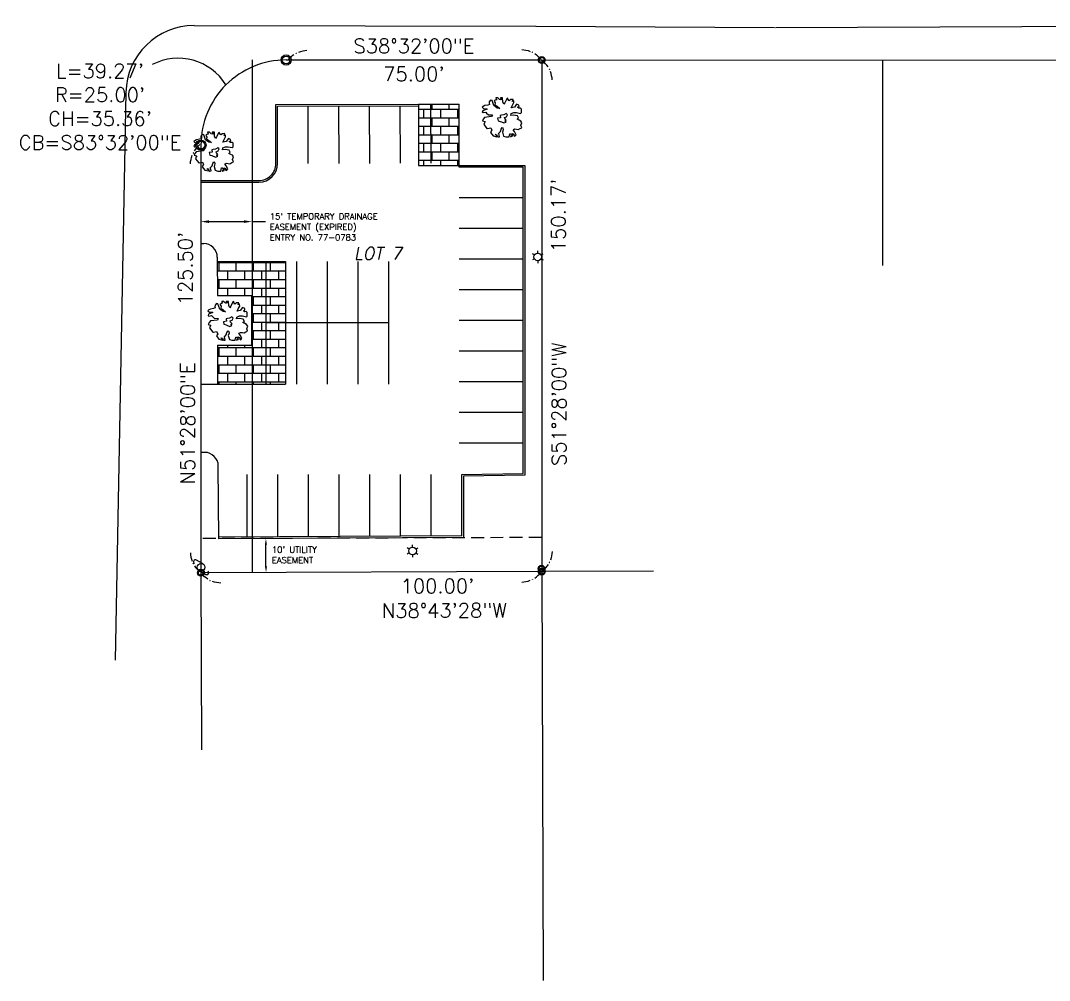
# Model space of a CAD drawing. Extents: x 316 to 4838, y -1586 to 2159.
# Drawn here: x 339.2 to 641.1, y -150.7 to 131 of the extents above; entities that cross this region are included whole.
import ezdxf
from ezdxf.enums import TextEntityAlignment as Align

# ---------------------------------------------------------------- set-up
doc = ezdxf.new("R2010")
doc.units = 0
doc.header["$LTSCALE"] = 30
doc.header["$MEASUREMENT"] = 0
doc.header["$PDMODE"] = 34
doc.header["$PDSIZE"] = 0.05
doc.linetypes.add('DASHED2', pattern=[0.375, 0.25, -0.125])
doc.linetypes.add('HIDDEN4', pattern=[0.09375, 0.0625, -0.03125])
doc.layers.get('0').update_dxf_attribs({"linetype": 'CONTINUOUS'})
doc.layers.get('DEFPOINTS').update_dxf_attribs({"linetype": 'CONTINUOUS'})
for name, color, linetype in [('EASEMENT', 2, 'DASHED2'), ('EASEMENT_TXT', 2, 'CONTINUOUS'), ('HATCH', 1, 'CONTINUOUS'), ('LINCONC', 2, 'CONTINUOUS'), ('LINEDGRD', 2, 'CONTINUOUS'), ('LINLEG3', 7, 'CONTINUOUS'), ('LINLEGAL', 7, 'CONTINUOUS'), ('LOTNUM', 3, 'HIDDEN4'), ('PARKING', 1, 'CONTINUOUS'), ('TEXTL', 3, 'CONTINUOUS'), ('TREES', 1, 'CONTINUOUS'), ('TXTBOU3', 6, 'CONTINUOUS'), ('TXTBOUDIM', 6, 'CONTINUOUS')]:
    doc.layers.add(name, color=color, linetype=linetype)
doc.styles.add('L120', font='simplex', dxfattribs={"height": 3.6})
doc.styles.add('L140', font='simplex', dxfattribs={"height": 4.2})
doc.styles.add('L60', font='simplex', dxfattribs={"height": 1.8})
doc.dimstyles.new('ED30', dxfattribs={"dimscale": 30, "dimtxt": 0.18, "dimasz": 0.08, "dimexe": 0.18, "dimexo": 0.0625, "dimgap": 0.03, "dimtad": 1, "dimzin": 0, "dimtxsty": 'L60', "dimcen": 0, "dimse1": 1, "dimse2": 1, "dimclrd": 2, "dimclrt": 2, "dimazin": 3, "dimtfac": 1, "dimtdec": 4, "dimtofl": 0, "dimtmove": 0, "dimatfit": 3, "dimtolj": 1, "dimtzin": 0})
doc.dimstyles.get("Standard").update_dxf_attribs({"dimtxt": 0.18, "dimasz": 0.18, "dimexe": 0.18, "dimexo": 0.0625, "dimgap": 0.09, "dimtad": 0, "dimtih": 1, "dimtoh": 1, "dimdec": 4, "dimzin": 0, "dimtxsty": 'STANDARD', "dimcen": 0.09, "dimazin": 3, "dimtfac": 1, "dimtdec": 4, "dimtofl": 0, "dimtmove": 0, "dimatfit": 3, "dimtolj": 1, "dimtzin": 0})

# ---------------------------------------------------------------- blocks, each defined once
blk = doc.blocks.new('PCOR')
blk.add_circle((0.09, 0.075), 0.00159)
for centre, radius, start, end in [((0.217, -0.184), 0.288, 94.2373, 111.1072), ((0.219, -0.171), 0.278, 122.8036, 139.2683)]:
    blk.add_arc(centre, radius, start, end)
blk = doc.blocks.new('CG-T33')
for p, q in [((-0.1105, 0.0635), (-0.1162, 0.0593)), ((-0.1004, 0.0687), (-0.1105, 0.0635)), ((-0.083, 0.0724), (-0.1004, 0.0687)), ((-0.0733, 0.0753), (-0.083, 0.0724)), ((-0.0742, 0.0912), (-0.0747, 0.0828)), ((-0.0747, 0.0828), (-0.0733, 0.0753)), ((-0.0659, 0.1006), (-0.0742, 0.0912)), ((-0.0576, 0.0991), (-0.0659, 0.1006)), ((-0.0467, 0.0687), (-0.0576, 0.0991)), ((-0.027, 0.0547), (-0.0467, 0.0687)), ((-0.0427, 0.0982), (-0.0462, 0.0949)), ((-0.0462, 0.0949), (-0.0392, 0.0851)), ((-0.0296, 0.1052), (-0.0427, 0.0982)), ((-0.0392, 0.0851), (-0.0406, 0.0743)), ((-0.0406, 0.0743), (-0.027, 0.065)), ((-0.0239, 0.1137), (-0.0353, 0.1137)), ((-0.0353, 0.1137), (-0.0336, 0.1076)), ((-0.0336, 0.1076), (-0.0296, 0.1052)), ((-0.027, 0.065), (-0.013, 0.0528)), ((-0.0143, 0.1052), (-0.0239, 0.1137)), ((-0.0069, 0.1024), (-0.0143, 0.1052)), ((0.0045, 0.1137), (-0.0086, 0.1137)), ((-0.0086, 0.1137), (-0.0086, 0.1109)), ((-0.0086, 0.1109), (-0.0025, 0.1085)), ((-0.0025, 0.1085), (-0.0069, 0.1024)), ((0.0058, 0.0902), (0.0045, 0.1137)), ((0.0119, 0.0767), (0.0058, 0.0902)), ((0.0176, 0.086), (0.0119, 0.0767)), ((0.0281, 0.108), (0.0176, 0.086)), ((0.0351, 0.1123), (0.0281, 0.108)), ((0.0355, 0.1076), (0.0351, 0.1123)), ((0.0421, 0.0977), (0.0355, 0.1076)), ((0.0526, 0.1052), (0.0421, 0.0977)), ((0.0657, 0.1057), (0.0526, 0.1052)), ((0.0552, 0.0561), (0.0639, 0.0748)), ((0.0613, 0.094), (0.0657, 0.1057)), ((0.0692, 0.0968), (0.0613, 0.094)), ((0.0639, 0.0748), (0.0709, 0.0865)), ((0.0709, 0.0865), (0.0692, 0.0968)), ((0.0867, 0.0776), (0.0731, 0.0598)), ((0.1002, 0.0715), (0.0867, 0.0776)), ((0.0919, 0.0589), (0.1011, 0.064)), ((0.1011, 0.064), (0.1002, 0.0715)), ((-0.1162, 0.0593), (-0.1074, 0.0514)), ((-0.1122, 0.0392), (-0.1153, 0.0317)), ((-0.1153, 0.0317), (-0.1101, 0.0275)), ((-0.0991, 0.0439), (-0.1122, 0.0392)), ((-0.1101, 0.0275), (-0.0948, 0.0308)), ((-0.1074, 0.0514), (-0.0904, 0.0509)), ((-0.0607, 0.0045), (-0.1018, -0.0006)), ((-0.0873, 0.0486), (-0.0991, 0.0439)), ((-0.0948, 0.0308), (-0.0895, 0.0247)), ((-0.0904, 0.0509), (-0.0873, 0.0486)), ((-0.0895, 0.0247), (-0.0786, 0.0148)), ((-0.0786, 0.0148), (-0.055, 0.0144)), ((-0.055, 0.0144), (-0.0607, 0.0045)), ((-0.013, 0.0528), (-0.027, 0.0547)), ((-0.0021, 0.0125), (-0.0095, 0.0106)), ((-0.0095, 0.0106), (-0.0078, -0.003)), ((0.0106, 0.0148), (-0.0021, 0.0125)), ((0.025, 0.0228), (0.0106, 0.0148)), ((0.015, -0.0006), (0.0272, 0.0036)), ((0.0324, 0.0153), (0.025, 0.0228)), ((0.0272, 0.0036), (0.0324, 0.0153)), ((0.0517, 0.0111), (0.0539, 0.0219)), ((0.0683, 0.0125), (0.0517, 0.0111)), ((0.0539, 0.0219), (0.07, 0.0284)), ((0.0731, 0.0598), (0.0552, 0.0561)), ((0.091, 0.0092), (0.0683, 0.0125)), ((0.07, 0.0284), (0.0862, 0.0284)), ((0.0862, 0.0284), (0.1094, 0.0233)), ((0.098, -0.0034), (0.091, 0.0092)), ((0.0989, 0.0532), (0.0919, 0.0589)), ((0.1089, 0.0537), (0.0989, 0.0532)), ((0.1146, 0.0486), (0.1089, 0.0537)), ((0.1094, 0.0233), (0.1142, 0.0275)), ((0.1142, 0.0275), (0.1146, 0.0486)), ((-0.1092, -0.0105), (-0.1144, -0.0212)), ((-0.1144, -0.0212), (-0.0991, -0.025)), ((-0.1018, -0.0006), (-0.1092, -0.0105)), ((-0.1022, -0.0315), (-0.1066, -0.0423)), ((-0.1066, -0.0423), (-0.0873, -0.0667)), ((-0.0991, -0.025), (-0.1022, -0.0315)), ((-0.0078, -0.003), (-0.0253, -0.0053)), ((-0.0253, -0.0053), (-0.0218, -0.0203)), ((-0.0218, -0.0203), (-0.0095, -0.0236)), ((-0.0095, -0.0236), (-0.0017, -0.0268)), ((-0.0043, -0.0695), (0.0018, -0.0592)), ((-0.0017, -0.0268), (0.0123, -0.0329)), ((0.0018, -0.0592), (0.0062, -0.062)), ((0.0123, -0.0329), (0.0246, -0.0278)), ((0.0171, -0.0076), (0.015, -0.0006)), ((0.0255, -0.0175), (0.0171, -0.0076)), ((0.018, -0.0217), (0.0255, -0.0175)), ((0.0246, -0.0278), (0.018, -0.0217)), ((0.0888, -0.0105), (0.098, -0.0034)), ((0.1015, -0.0161), (0.0888, -0.0105)), ((0.1103, -0.0217), (0.1015, -0.0161)), ((0.1177, -0.0315), (0.1103, -0.0217)), ((0.1116, -0.0465), (0.1177, -0.0315)), ((0.1168, -0.061), (0.1116, -0.0465)), ((-0.0873, -0.0667), (-0.0838, -0.0662)), ((-0.0838, -0.0662), (-0.065, -0.0624)), ((-0.0585, -0.0756), (-0.0663, -0.0887)), ((-0.0663, -0.0887), (-0.0519, -0.1083)), ((-0.065, -0.0624), (-0.0585, -0.0756)), ((-0.0519, -0.1083), (-0.0292, -0.1135)), ((-0.0305, -0.1093), (-0.0397, -0.1004)), ((-0.0397, -0.1004), (-0.0305, -0.1018)), ((-0.0305, -0.1018), (-0.027, -0.1112)), ((-0.0292, -0.1135), (-0.0305, -0.1093)), ((-0.027, -0.1112), (-0.0218, -0.1144)), ((-0.0218, -0.1144), (-0.0148, -0.1135)), ((-0.0196, -0.0948), (-0.0086, -0.083)), ((-0.0165, -0.1032), (-0.0196, -0.0948)), ((-0.0148, -0.1135), (-0.0165, -0.1032)), ((-0.0086, -0.083), (-0.0043, -0.0695)), ((0.008, -0.0727), (0.0027, -0.0868)), ((0.0027, -0.0868), (0.0102, -0.1097)), ((0.0062, -0.062), (0.008, -0.0727)), ((0.0102, -0.1097), (0.0241, -0.1144)), ((0.0241, -0.1144), (0.0434, -0.1144)), ((0.0434, -0.1144), (0.0473, -0.0962)), ((0.0473, -0.0962), (0.0512, -0.0962)), ((0.0574, -0.1037), (0.0508, -0.1144)), ((0.0508, -0.1144), (0.0613, -0.1107)), ((0.0512, -0.0962), (0.0574, -0.1037)), ((0.0613, -0.1107), (0.0644, -0.1027)), ((0.0644, -0.1027), (0.0622, -0.0948)), ((0.0622, -0.0948), (0.07, -0.0985)), ((0.0661, -0.0732), (0.0744, -0.0681)), ((0.074, -0.0835), (0.0661, -0.0732)), ((0.07, -0.0985), (0.0709, -0.1027)), ((0.0709, -0.1027), (0.0705, -0.1074)), ((0.0705, -0.1074), (0.0762, -0.1112)), ((0.0832, -0.1018), (0.074, -0.0835)), ((0.0744, -0.0681), (0.0862, -0.0695)), ((0.0762, -0.1112), (0.0832, -0.1018)), ((0.0862, -0.0695), (0.0963, -0.0709)), ((0.0963, -0.0709), (0.1068, -0.0648)), ((0.1068, -0.0648), (0.1168, -0.061))]:
    blk.add_line(p, q)
blk = doc.blocks.new('IP')
for radius in [0.05, 0.0375]:
    blk.add_circle((0, 0), radius)
blk = doc.blocks.new('LUMIN')
for p, q in [((-0.032, 0.019), (-0.052, 0.03)), ((0, 0.038), (0, 0.06)), ((0.032, 0.019), (0.052, 0.03)), ((-0.032, -0.019), (-0.052, -0.03)), ((0, -0.038), (0, -0.06)), ((0.032, -0.019), (0.052, -0.03))]:
    blk.add_line(p, q)
blk.add_circle((0, 0), 0.0375)
blk = doc.blocks.new('*D46')
at = {"color": 0, "linetype": 'BYBLOCK'}
blk.add_line((411.21, -29.2), (411.19, -22.8), dxfattribs=at)
for points in [[(411.49, -22.8), (410.89, -22.8), (411.19, -21)], [(411.51, -29.2), (410.91, -29.2), (411.22, -31)]]:
    blk.add_solid(points, dxfattribs=at)
at = {"layer": 'DEFPOINTS', "color": 0, "linetype": 'BYBLOCK'}
for p in [(411.19, -21), (411.84, -21), (411.87, -31)]:
    blk.add_point(p, dxfattribs=at)
blk = doc.blocks.new('U_POLE')
for p, q in [((0, 0.0375), (-0.075, 0.0375)), ((0, -0.0375), (0.075, -0.0375))]:
    blk.add_line(p, q)
blk.add_circle((0, 0), 0.0375)
for centre, start, end in [((-0.075, 0.01875), 90, 270), ((0.075, -0.01875), 270, 90)]:
    blk.add_arc(centre, 0.01875, start, end)
blk = doc.blocks.new('*D60')
at = {"color": 2, "linetype": 'BYBLOCK'}
blk.add_line((394.51, 71.99), (404.71, 71.99), dxfattribs=at)
for points in [[(394.51, 72.39), (394.51, 71.59), (392.11, 71.99)], [(404.71, 72.39), (404.71, 71.59), (407.11, 71.99)]]:
    blk.add_solid(points, dxfattribs=at)
at = {"layer": 'DEFPOINTS', "color": 0, "linetype": 'BYBLOCK'}
for p in [(392.11, 71.99), (407.11, 71.99), (407.11, 71.99)]:
    blk.add_point(p, dxfattribs=at)

msp = doc.modelspace()

# ---------------------------------------------------------------- hatches: boundary and pattern name
at = {"layer": 'HATCH'}
h = msp.add_hatch(dxfattribs=at)
h.set_pattern_fill('BRICK', color=256, scale=10, style=0)
h.paths.add_polyline_path([(467.924, 106.455), (455.924, 106.447), (455.937, 88.447), (467.937, 88.455)])
h = msp.add_hatch(dxfattribs=at)
h.set_pattern_fill('BRICK', color=256, scale=10, style=0)
h.paths.add_polyline_path([(416.928, 60.278), (396.928, 60.264), (396.935, 50.264), (406.935, 50.271), (406.945, 35.771), (396.945, 35.764), (396.954, 24.264), (416.954, 24.278)])
h.paths.add_polyline_path([(398.73, 47.603), (409.306, 58.179), (407.034, 60.452), (396.457, 49.876)], flags=9)

# ---------------------------------------------------------------- linework, layer by layer
at = {"layer": 'EASEMENT', "ltscale": 0.5}
msp.add_line((492.078, -20.735), (392.078, -21.065), dxfattribs=at)
at = {"layer": 'EASEMENT_TXT'}
for p, q in [((407.116, 119.435), (407.111, -31.065)), ((407.115, 71.991), (411.087, 71.991))]:
    msp.add_line(p, q, dxfattribs=at)
at = {"layer": 'LINCONC'}
for p, q in [((414.624, 105.917), (455.924, 105.947)), ((414.636, 89.079), (414.624, 105.917)), ((455.924, 106.447), (467.924, 106.455)), ((459.636, 89.112), (459.624, 106.449)), ((467.937, 87.951), (467.924, 106.455)), ((486.637, 87.951), (467.937, 87.951)), ((486.702, -1.965), (486.637, 87.951)), ((391.977, 83.563), (409.14, 83.575)), ((392.115, 65.563), (392.924, 65.564)), ((396.927, 61.567), (396.935, 50.264)), ((396.928, 60.264), (416.928, 60.278)), ((416.928, 60.278), (416.954, 24.278)), ((396.935, 50.264), (406.935, 50.271)), ((406.935, 50.271), (406.945, 35.771)), ((396.945, 35.764), (406.945, 35.771)), ((396.945, 35.764), (396.954, 24.264)), ((392.113, 24.26), (396.954, 24.264)), ((396.954, 24.264), (416.954, 24.278)), ((468.703, -2.199), (486.702, -1.965)), ((468.718, -20.196), (468.703, -2.199)), ((468.718, -20.196), (397.305, -20.644))]:
    msp.add_line(p, q, dxfattribs=at)
msp.add_lwpolyline([(391.976, 84.063), (409.14, 84.075, 0.4142136), (414.136, 89.079), (414.124, 106.417), (455.924, 106.447), (455.937, 88.447), (487.137, 88.469), (487.202, -2.458), (469.204, -2.693), (469.218, -20.693), (397.354, -21.143), (397.22, 0.285, 0.4123698), (393.22, 4.26), (392.128, 4.26)], format="xyb", dxfattribs=at)
for centre, radius, start, end in [((409.136, 89.075), 5.5, 270.04116, 0.04116), ((392.927, 61.564), 4, 0.04116, 90.04116)]:
    msp.add_arc(centre, radius, start, end, dxfattribs=at)
at = {"layer": 'LINEDGRD'}
for p, q in [((632.968, 129.301), (1095.84, 131.004)), ((390.144, 129.524), (490.466, 129.333)), ((490.388, 129.333), (560.466, 128.925)), ((560.686, 128.925), (632.968, 129.301)), ((370.11, 109.903), (366.947, -56.764))]:
    msp.add_line(p, q, dxfattribs=at)
msp.add_arc((390.106, 109.524), 20, 89.89129, 178.91287, dxfattribs=at)
at = {"layer": 'LINLEG3'}
for p, q in [((417.116, 119.435), (492.116, 119.432)), ((492.116, 119.432), (492.111, -30.734)), ((392.116, 94.435), (392.111, -31.065)), ((492.111, -30.734), (392.111, -31.065))]:
    msp.add_line(p, q, dxfattribs=at)
msp.add_arc((417.116, 94.435), 25, 89.99811, 179.99811, dxfattribs=at)
at = {"layer": 'LINLEGAL', "color": 3}
for p, q in [((492.116, 119.432), (1100.518, 119.412)), ((592.116, 119.429), (592.115, 69.052)), ((592.115, 69.052), (592.114, 59.133)), ((392.111, -31.065), (392.283, -83.027)), ((524.969, -30.626), (492.111, -30.734)), ((492.111, -30.734), (492.507, -150.734))]:
    msp.add_line(p, q, dxfattribs=at)
at = {"layer": 'PARKING'}
for p, q in [((423.636, 89.086), (423.624, 105.923)), ((432.636, 89.092), (432.624, 105.93)), ((441.636, 89.099), (441.624, 105.936)), ((450.636, 89.105), (450.624, 105.943)), ((486.637, 78.951), (467.937, 78.951)), ((486.637, 69.951), (467.937, 69.951)), ((486.637, 60.951), (467.937, 60.951)), ((411.165, 60.278), (411.191, 24.278)), ((420.165, 60.285), (420.191, 24.285)), ((429.165, 60.291), (429.191, 24.291)), ((438.165, 60.298), (438.191, 24.298)), ((447.165, 60.304), (447.191, 24.304)), ((486.637, 51.951), (467.937, 51.951)), ((447.178, 42.304), (411.178, 42.278)), ((486.637, 42.951), (467.937, 42.951)), ((486.637, 33.951), (467.937, 33.951)), ((486.637, 24.951), (467.937, 24.951)), ((486.637, 15.951), (467.937, 15.951)), ((486.637, 6.951), (467.937, 6.951)), ((405.718, -20.591), (405.703, -2.25)), ((414.718, -20.534), (414.703, -2.243)), ((423.718, -20.478), (423.703, -2.236)), ((432.718, -20.422), (432.703, -2.228)), ((441.718, -20.365), (441.703, -2.221)), ((450.718, -20.309), (450.703, -2.214)), ((459.718, -20.252), (459.703, -2.207))]:
    msp.add_line(p, q, dxfattribs=at)
at = {"layer": 'TXTBOU3'}
msp.add_line((492.111, -30.734), (492.111, -30.734), dxfattribs=at)
at = {"layer": 'TXTBOU3', "color": 6}
msp.add_arc((385.458, 103.564), 16.388, 31.44511, 117.74286, dxfattribs=at)

# ---------------------------------------------------------------- block references
at = {"layer": 'LINCONC', "xscale": 30, "yscale": 30, "zscale": 30}
for p in [(490.963, 61.639), (454.225, -24.683)]:
    msp.add_blockref('LUMIN', p, dxfattribs=at)
at = {"layer": 'LINCONC', "xscale": 30, "yscale": 30, "zscale": 30, "rotation": 330.1207869535195}
msp.add_blockref('U_POLE', (392.178, -29.449), dxfattribs=at)
at = {"layer": 'TEXTL'}
for p, xscale, yscale, zscale in [((417.116, 119.435), 30, 30, 30), ((492.116, 119.432), 20, 20, 20), ((392.116, 94.435), 30, 30, 30), ((392.111, -31.065), 20, 20, 20), ((492.076, -29.906), 20, 20, 20), ((492.111, -30.734), 20, 20, 20)]:
    msp.add_blockref('IP', p, dxfattribs=dict(at, xscale=xscale, yscale=yscale, zscale=zscale))
at = {"layer": 'TREES', "xscale": 50, "yscale": 50, "zscale": 50}
for p in [(480.434, 102.597), (395.832, 92.546), (399.974, 42.883)]:
    msp.add_blockref('CG-T33', p, dxfattribs=at)
at = {"layer": 'TXTBOU3', "xscale": 30, "zscale": 30}
for p, yscale, rotation in [((417.369, 119.108), 30, 359.9980555555556), ((492.116, 119.432), -30, 179.9980555555555), ((492.116, 119.432), 30, 269.9980555555556), ((392.116, 94.855), -30, 269.9980555555556), ((392.111, -31.065), 30, 89.99805555555557), ((492.111, -30.734), -30, 89.99805555555557), ((392.111, -31.065), -30, 0.1891666666666666), ((492.111, -30.734), 30, 180.1891666666667)]:
    msp.add_blockref('PCOR', p, dxfattribs=dict(at, yscale=yscale, rotation=rotation))

# ---------------------------------------------------------------- texts
at = {"layer": 'EASEMENT_TXT', "style": 'L60'}
for s, p in [("15' TEMPORARY DRAINAGE", (412.346, 72.62)), ('EASEMENT (EXPIRED)', (412.346, 69.534)), ('ENTRY NO. 77-0783', (412.346, 66.449)), ("10' UTILITY ", (412.956, -25.188)), ('EASEMENT', (412.956, -28.273))]:
    msp.add_text(s, height=1.8, dxfattribs=at).set_placement(p)
at = {"layer": 'LOTNUM', "color": 5, "style": 'L120', "oblique": 12}
msp.add_text('LOT 7', height=3.6, dxfattribs=at).set_placement((437.01, 60.859))
at = {"layer": 'TXTBOU3', "style": 'L140'}
for s, rotation, p in [("150.17'", 89.99806, (497.03, 73.831)), ("125.50'", 89.99806, (387.568, 58.207)), ('S51%%d28\'00"W', 89.99806, (497.171, 18.441)), ('N51%%d28\'00"E', 89.99806, (388.222, 12.768)), ("100.00'", 0.18917, (461.522, -34.972)), ('N38%%d43\'28"W', 0.18917, (463.533, -42.155))]:
    msp.add_text(s, height=4.2, rotation=rotation, dxfattribs=at).set_placement(p, align=Align.MIDDLE_CENTER)
at = {"layer": 'TXTBOU3', "color": 6, "insert": (362.505, 118.312), "char_height": 4.2, "attachment_point": 2, "style": 'L140'}
msp.add_mtext('L=39.27\'\\PR=25.00\'\\PCH=35.36\'\\PCB=S83°32\'00"E', dxfattribs=at)
at = {"layer": 'TXTBOUDIM', "style": 'L140'}
for s, p in [('S38%%d32\'00"E', (454.617, 123.558)), ("75.00'", (454.616, 115.308))]:
    msp.add_text(s, height=4.2, rotation=359.99806, dxfattribs=at).set_placement(p, align=Align.MIDDLE_CENTER)

# ---------------------------------------------------------------- dimensions: what is measured, and where the dimension line sits
at = {"layer": 'EASEMENT_TXT'}
for p1, p2, distance, dimstyle, override, picture, middle in [((392.115, 71.991), (407.115, 71.991), 0, 'ED30', {"dimpost": "'"}, '*D60', (399.615, 71.991)), ((411.871, -30.999), (411.838, -20.999), 0.651, 'STANDARD', {"dimscale": 30, "dimtxt": 0.06, "dimasz": 0.06, "dimexo": 0, "dimtih": 0, "dimtoh": 0, "dimdec": 2, "dimzin": 7, "dimpost": "'", "dimtxsty": 'L120', "dimse1": 1, "dimse2": 1, "dimaunit": 1, "dimtdec": 2, "dimtix": 1, "dimtmove": 2, "dimtzin": 7}, '*D46', (411.203, -26.001))]:
    dim = msp.add_aligned_dim(p1=p1, p2=p2, distance=distance, text=' ', dimstyle=dimstyle, override=override, dxfattribs=at)
    dim.commit()
    dim.dimension.update_dxf_attribs({"geometry": picture, "text_midpoint": middle})

doc.saveas('drawing.dxf')
